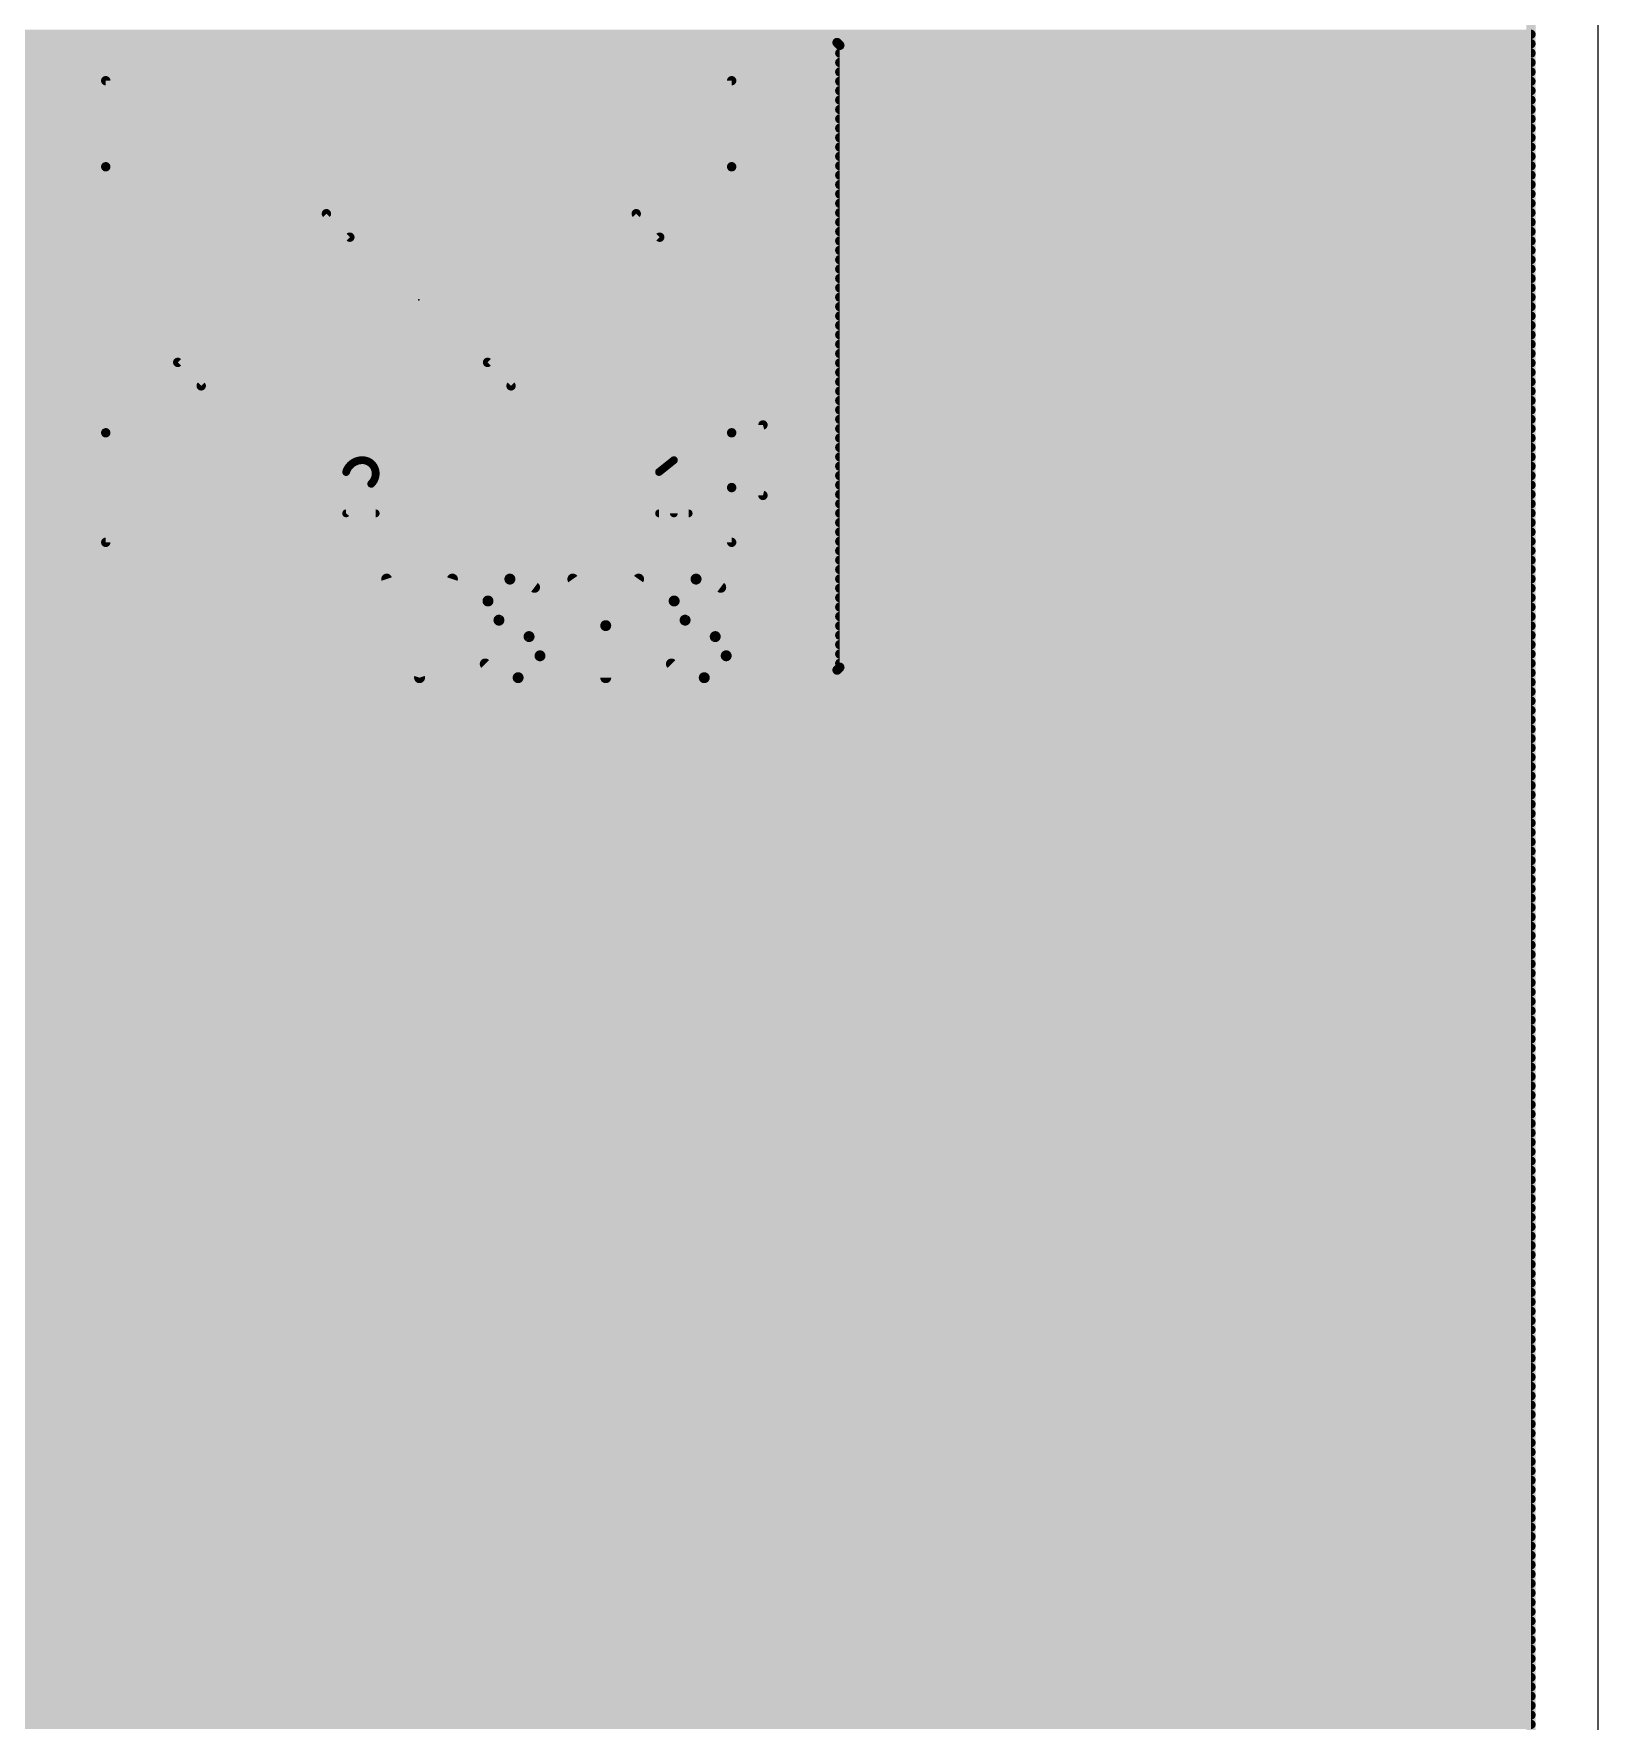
# Model space of a CAD drawing. Extents: x -14 to 106, y -12 to 107.
# Drawn here: x 79.3 to 104.7, y 59.64 to 87.03 of the extents above; entities that cross this region are included whole.
import ezdxf

# ---------------------------------------------------------------- set-up
doc = ezdxf.new("R2010")
doc.units = 0
for name, color, linetype in [('16', 132, 'CONTINUOUS'), ('17', 110, 'CONTINUOUS'), ('20', 31, 'CONTINUOUS'), ('21', 253, 'CONTINUOUS'), ('23', 53, 'CONTINUOUS'), ('25', 253, 'CONTINUOUS'), ('42', 132, 'CONTINUOUS'), ('51', 253, 'CONTINUOUS')]:
    doc.layers.add(name, color=color, linetype=linetype)

# ---------------------------------------------------------------- blocks, each defined once
blk = doc.blocks.new('RECT')
blk.add_solid([(-0.5, -0.5), (0.5, -0.5), (-0.5, 0.5), (0.5, 0.5)])
blk = doc.blocks.new('LONGP100')
at = {"const_width": 1}
blk.add_lwpolyline([(-0.5, 0), (0.5, 0)], dxfattribs=at)
at = {"const_width": 0.5}
for points in [[(-0.5, 0.25, 1), (-0.5, -0.25)], [(0.5, -0.25, 1), (0.5, 0.25)]]:
    blk.add_lwpolyline(points, format="xyb", dxfattribs=at)

msp = doc.modelspace()

# ---------------------------------------------------------------- linework, layer by layer
at = {"layer": '16'}
for points, const_width in [([(103.6066, 94.1097), (103.6066, 1.1406)], 0.1524), ([(1.0922, 87.0204), (103.6066, 87.0204)], 0.1524), ([(92.343, 86.8875), (78.6566, 86.8875)], 0.1524), ([(92.3876, 86.8429), (92.343, 86.8875)], 0.1524), ([(92.3625, 86.868), (103.6066, 86.868)], 0.1524), ([(92.3876, 76.7463), (92.3876, 86.8429)], 0.1524), ([(92.3876, 86.7156), (103.6066, 86.7156)], 0.1524), ([(92.3876, 86.5632), (103.6066, 86.5632)], 0.1524), ([(92.3876, 86.4108), (103.6066, 86.4108)], 0.1524), ([(92.3876, 86.2584), (103.6066, 86.2584)], 0.1524), ([(92.3876, 86.106), (103.6066, 86.106)], 0.1524), ([(92.3876, 85.9536), (103.6066, 85.9536)], 0.1524), ([(92.3876, 85.8012), (103.6066, 85.8012)], 0.1524), ([(92.3876, 85.6488), (103.6066, 85.6488)], 0.1524), ([(92.3876, 85.4964), (103.6066, 85.4964)], 0.1524), ([(92.3876, 85.344), (103.6066, 85.344)], 0.1524), ([(92.3876, 85.1916), (103.6066, 85.1916)], 0.1524), ([(92.3876, 85.0392), (103.6066, 85.0392)], 0.1524), ([(92.3876, 84.8868), (103.6066, 84.8868)], 0.1524), ([(92.3876, 84.7344), (103.6066, 84.7344)], 0.1524), ([(92.3876, 84.582), (103.6066, 84.582)], 0.1524), ([(92.3876, 84.4296), (103.6066, 84.4296)], 0.1524), ([(92.3876, 84.2772), (103.6066, 84.2772)], 0.1524), ([(92.3876, 84.1248), (103.6066, 84.1248)], 0.1524), ([(92.3876, 83.9724), (103.6066, 83.9724)], 0.1524), ([(92.3876, 83.82), (103.6066, 83.82)], 0.1524), ([(92.3876, 83.6676), (103.6066, 83.6676)], 0.1524), ([(92.3876, 83.5152), (103.6066, 83.5152)], 0.1524), ([(92.3876, 83.3628), (103.6066, 83.3628)], 0.1524), ([(92.3876, 83.2104), (103.6066, 83.2104)], 0.1524), ([(77.4262, 82.7119), (83.0374, 82.7119)], 1.016), ([(88.0666, 79.6819), (88.0666, 82.7119)], 1.016), ([(92.3876, 83.058), (103.6066, 83.058)], 0.1524), ([(92.3876, 82.9056), (103.6066, 82.9056)], 0.1524), ([(92.3876, 82.7532), (103.6066, 82.7532)], 0.1524), ([(92.3876, 82.6008), (103.6066, 82.6008)], 0.1524), ([(92.3876, 82.4484), (103.6066, 82.4484)], 0.1524), ([(92.3876, 82.296), (103.6066, 82.296)], 0.1524), ([(92.3876, 82.1436), (103.6066, 82.1436)], 0.1524), ([(92.3876, 81.9912), (103.6066, 81.9912)], 0.1524), ([(92.3876, 81.8388), (103.6066, 81.8388)], 0.1524), ([(92.3876, 81.6864), (103.6066, 81.6864)], 0.1524), ([(92.3876, 81.534), (103.6066, 81.534)], 0.1524), ([(92.3876, 81.3816), (103.6066, 81.3816)], 0.1524), ([(92.3876, 81.2292), (103.6066, 81.2292)], 0.1524), ([(92.3876, 81.0768), (103.6066, 81.0768)], 0.1524), ([(92.3876, 80.9244), (103.6066, 80.9244)], 0.1524), ([(92.3876, 80.772), (103.6066, 80.772)], 0.1524), ([(92.3876, 80.6196), (103.6066, 80.6196)], 0.1524), ([(92.3876, 80.4672), (103.6066, 80.4672)], 0.1524), ([(92.3876, 80.3148), (103.6066, 80.3148)], 0.1524), ([(86.7315, 78.3468), (88.0666, 79.6819)], 1.016), ([(92.3876, 80.1624), (103.6066, 80.1624)], 0.1524), ([(92.3876, 80.01), (103.6066, 80.01)], 0.1524), ([(92.3876, 79.8576), (103.6066, 79.8576)], 0.1524), ([(92.3876, 79.7052), (103.6066, 79.7052)], 0.1524), ([(92.3876, 79.5528), (103.6066, 79.5528)], 0.1524), ([(92.3876, 79.4004), (103.6066, 79.4004)], 0.1524), ([(92.3876, 79.248), (103.6066, 79.248)], 0.1524), ([(92.3876, 79.0956), (103.6066, 79.0956)], 0.1524), ([(92.3876, 78.9432), (103.6066, 78.9432)], 0.1524), ([(75.5586, 78.3468), (86.7315, 78.3468)], 1.016), ([(92.3876, 78.7908), (103.6066, 78.7908)], 0.1524), ([(92.3876, 78.6384), (103.6066, 78.6384)], 0.1524), ([(92.3876, 78.486), (103.6066, 78.486)], 0.1524), ([(92.3876, 78.3336), (103.6066, 78.3336)], 0.1524), ([(92.3876, 78.1812), (103.6066, 78.1812)], 0.1524), ([(92.3876, 78.0288), (103.6066, 78.0288)], 0.1524), ([(92.3876, 77.8764), (103.6066, 77.8764)], 0.1524), ([(92.3876, 77.724), (103.6066, 77.724)], 0.1524), ([(92.3876, 77.5716), (103.6066, 77.5716)], 0.1524), ([(92.3876, 77.4192), (103.6066, 77.4192)], 0.1524), ([(92.3876, 77.2668), (103.6066, 77.2668)], 0.1524), ([(92.3876, 77.1144), (103.6066, 77.1144)], 0.1524), ([(92.3876, 76.962), (103.6066, 76.962)], 0.1524), ([(75.7558, 76.6572), (103.6066, 76.6572)], 0.1524), ([(78.6566, 76.7017), (92.343, 76.7017)], 0.1524), ([(92.343, 76.7017), (92.3876, 76.7463)], 0.1524), ([(92.3876, 76.8096), (103.6066, 76.8096)], 0.1524), ([(75.451, 76.3524), (103.6066, 76.3524)], 0.1524), ([(75.6034, 76.5048), (103.6066, 76.5048)], 0.1524), ([(75.2986, 76.2), (103.6066, 76.2)], 0.1524), ([(74.9938, 75.8952), (103.6066, 75.8952)], 0.1524), ([(75.1462, 76.0476), (103.6066, 76.0476)], 0.1524), ([(74.689, 75.5904), (103.6066, 75.5904)], 0.1524), ([(74.8414, 75.7428), (103.6066, 75.7428)], 0.1524), ([(74.3842, 75.2856), (103.6066, 75.2856)], 0.1524), ([(74.5366, 75.438), (103.6066, 75.438)], 0.1524), ([(74.0794, 74.9808), (103.6066, 74.9808)], 0.1524), ([(74.2318, 75.1332), (103.6066, 75.1332)], 0.1524), ([(73.927, 74.8284), (103.6066, 74.8284)], 0.1524), ([(73.6222, 74.5236), (103.6066, 74.5236)], 0.1524), ([(73.7746, 74.676), (103.6066, 74.676)], 0.1524), ([(73.3174, 74.2188), (103.6066, 74.2188)], 0.1524), ([(73.4698, 74.3712), (103.6066, 74.3712)], 0.1524), ([(73.0126, 73.914), (103.6066, 73.914)], 0.1524), ([(73.165, 74.0664), (103.6066, 74.0664)], 0.1524), ([(72.7078, 73.6092), (103.6066, 73.6092)], 0.1524), ([(72.8602, 73.7616), (103.6066, 73.7616)], 0.1524), ([(72.5554, 73.4568), (103.6066, 73.4568)], 0.1524), ([(72.2506, 73.152), (103.6066, 73.152)], 0.1524), ([(72.403, 73.3044), (103.6066, 73.3044)], 0.1524), ([(71.9458, 72.8472), (103.6066, 72.8472)], 0.1524), ([(72.0982, 72.9996), (103.6066, 72.9996)], 0.1524), ([(71.641, 72.5424), (103.6066, 72.5424)], 0.1524), ([(71.7934, 72.6948), (103.6066, 72.6948)], 0.1524), ([(71.4886, 72.39), (103.6066, 72.39)], 0.1524), ([(71.1838, 72.0852), (103.6066, 72.0852)], 0.1524), ([(71.3362, 72.2376), (103.6066, 72.2376)], 0.1524), ([(70.879, 71.7804), (103.6066, 71.7804)], 0.1524), ([(71.0314, 71.9328), (103.6066, 71.9328)], 0.1524), ([(70.5742, 71.4756), (103.6066, 71.4756)], 0.1524), ([(70.7266, 71.628), (103.6066, 71.628)], 0.1524), ([(70.2694, 71.1708), (103.6066, 71.1708)], 0.1524), ([(70.4218, 71.3232), (103.6066, 71.3232)], 0.1524), ([(70.117, 71.0184), (103.6066, 71.0184)], 0.1524), ([(69.8122, 70.7136), (103.6066, 70.7136)], 0.1524), ([(69.9646, 70.866), (103.6066, 70.866)], 0.1524), ([(69.5074, 70.4088), (103.6066, 70.4088)], 0.1524), ([(69.6598, 70.5612), (103.6066, 70.5612)], 0.1524), ([(69.2026, 70.104), (103.6066, 70.104)], 0.1524), ([(69.355, 70.2564), (103.6066, 70.2564)], 0.1524), ([(68.8978, 69.7992), (103.6066, 69.7992)], 0.1524), ([(69.0502, 69.9516), (103.6066, 69.9516)], 0.1524), ([(68.7454, 69.6468), (103.6066, 69.6468)], 0.1524), ([(68.4406, 69.342), (103.6066, 69.342)], 0.1524), ([(68.593, 69.4944), (103.6066, 69.4944)], 0.1524), ([(68.1358, 69.0372), (103.6066, 69.0372)], 0.1524), ([(68.2882, 69.1896), (103.6066, 69.1896)], 0.1524), ([(67.831, 68.7324), (103.6066, 68.7324)], 0.1524), ([(67.9834, 68.8848), (103.6066, 68.8848)], 0.1524), ([(67.5262, 68.4276), (103.6066, 68.4276)], 0.1524), ([(67.6786, 68.58), (103.6066, 68.58)], 0.1524), ([(67.3738, 68.2752), (103.6066, 68.2752)], 0.1524), ([(66.3503, 67.9704), (103.6066, 67.9704)], 0.1524), ([(67.0088, 68.1228), (103.6066, 68.1228)], 0.1524), ([(66.3503, 67.818), (103.6066, 67.818)], 0.1524), ([(66.3503, 67.6656), (103.6066, 67.6656)], 0.1524), ([(66.3503, 67.5132), (103.6066, 67.5132)], 0.1524), ([(66.3503, 67.3608), (103.6066, 67.3608)], 0.1524), ([(66.3503, 67.2084), (103.6066, 67.2084)], 0.1524), ([(66.354, 67.056), (103.6066, 67.056)], 0.1524), ([(66.4171, 66.9036), (103.6066, 66.9036)], 0.1524), ([(66.4803, 66.7512), (103.6066, 66.7512)], 0.1524), ([(66.4867, 66.5988), (103.6066, 66.5988)], 0.1524), ([(66.4867, 66.4464), (103.6066, 66.4464)], 0.1524), ([(66.4867, 66.294), (103.6066, 66.294)], 0.1524), ([(66.4496, 65.9892), (103.6066, 65.9892)], 0.1524), ([(66.4867, 66.1416), (103.6066, 66.1416)], 0.1524), ([(66.3503, 65.6844), (103.6066, 65.6844)], 0.1524), ([(66.3865, 65.8368), (103.6066, 65.8368)], 0.1524), ([(66.3503, 65.532), (103.6066, 65.532)], 0.1524), ([(66.3503, 65.3796), (103.6066, 65.3796)], 0.1524), ([(66.3503, 65.2272), (103.6066, 65.2272)], 0.1524), ([(66.3503, 65.0748), (103.6066, 65.0748)], 0.1524), ([(66.3503, 64.9224), (103.6066, 64.9224)], 0.1524), ([(66.3503, 64.77), (103.6066, 64.77)], 0.1524), ([(66.3503, 64.6176), (103.6066, 64.6176)], 0.1524), ([(66.375, 64.4652), (103.6066, 64.4652)], 0.1524), ([(66.4382, 64.3128), (103.6066, 64.3128)], 0.1524), ([(66.4867, 64.1604), (103.6066, 64.1604)], 0.1524), ([(66.4867, 64.008), (103.6066, 64.008)], 0.1524), ([(66.4867, 63.8556), (103.6066, 63.8556)], 0.1524), ([(66.4867, 63.7032), (103.6066, 63.7032)], 0.1524), ([(66.4867, 63.5508), (103.6066, 63.5508)], 0.1524), ([(66.3654, 63.246), (103.6066, 63.246)], 0.1524), ([(66.4286, 63.3984), (103.6066, 63.3984)], 0.1524), ([(66.3503, 63.0936), (103.6066, 63.0936)], 0.1524), ([(66.3503, 62.9412), (103.6066, 62.9412)], 0.1524), ([(66.3503, 62.7888), (103.6066, 62.7888)], 0.1524), ([(66.3503, 62.6364), (103.6066, 62.6364)], 0.1524), ([(66.3503, 62.484), (103.6066, 62.484)], 0.1524), ([(66.3503, 62.3316), (103.6066, 62.3316)], 0.1524), ([(66.3503, 62.1792), (103.6066, 62.1792)], 0.1524), ([(66.3503, 62.0268), (103.6066, 62.0268)], 0.1524), ([(66.3961, 61.8744), (103.6066, 61.8744)], 0.1524), ([(66.4592, 61.722), (103.6066, 61.722)], 0.1524), ([(66.4867, 61.5696), (103.6066, 61.5696)], 0.1524), ([(66.4867, 61.4172), (103.6066, 61.4172)], 0.1524), ([(66.4867, 61.2648), (103.6066, 61.2648)], 0.1524), ([(66.4867, 61.1124), (103.6066, 61.1124)], 0.1524), ([(66.4075, 60.8076), (103.6066, 60.8076)], 0.1524), ([(66.4706, 60.96), (103.6066, 60.96)], 0.1524), ([(66.3503, 60.6552), (103.6066, 60.6552)], 0.1524), ([(66.3503, 60.5028), (103.6066, 60.5028)], 0.1524), ([(66.3503, 60.3504), (103.6066, 60.3504)], 0.1524), ([(66.3503, 60.198), (103.6066, 60.198)], 0.1524), ([(68.5133, 60.0456), (103.6066, 60.0456)], 0.1524), ([(68.8458, 59.8932), (103.6066, 59.8932)], 0.1524), ([(68.9982, 59.7408), (103.6066, 59.7408)], 0.1524), ([(69.1506, 59.5884), (103.6066, 59.5884)], 0.1524)]:
    msp.add_lwpolyline(points, dxfattribs=dict(at, const_width=const_width))
for points, const_width in [([(92.3699, 86.9145, 1), (92.3161, 86.8606)], 0.0762), ([(92.3625, 86.9061, 1), (92.3625, 86.8299)], 0.0762), ([(92.343, 86.8494, 1), (92.343, 86.9256)], 0.0762), ([(92.4257, 86.8429, 1), (92.3495, 86.8429)], 0.0762), ([(92.3607, 86.8159, 1), (92.4146, 86.8698)], 0.0762), ([(103.6066, 86.9823, 1), (103.6066, 87.0585)], 0.0762), ([(103.6066, 86.8299, 1), (103.6066, 86.9061)], 0.0762), ([(92.3876, 86.7537, 1), (92.3876, 86.6775)], 0.0762), ([(92.3876, 86.6013, 1), (92.3876, 86.5251)], 0.0762), ([(103.6066, 86.6775, 1), (103.6066, 86.7537)], 0.0762), ([(103.6066, 86.5251, 1), (103.6066, 86.6013)], 0.0762), ([(92.3876, 86.4489, 1), (92.3876, 86.3727)], 0.0762), ([(92.3876, 86.2965, 1), (92.3876, 86.2203)], 0.0762), ([(103.6066, 86.3727, 1), (103.6066, 86.4489)], 0.0762), ([(103.6066, 86.2203, 1), (103.6066, 86.2965)], 0.0762), ([(92.3876, 86.1441, 1), (92.3876, 86.0679)], 0.0762), ([(92.3876, 85.9917, 1), (92.3876, 85.9155)], 0.0762), ([(103.6066, 86.0679, 1), (103.6066, 86.1441)], 0.0762), ([(103.6066, 85.9155, 1), (103.6066, 85.9917)], 0.0762), ([(92.3876, 85.8393, 1), (92.3876, 85.7631)], 0.0762), ([(103.6066, 85.7631, 1), (103.6066, 85.8393)], 0.0762), ([(92.3876, 85.6869, 1), (92.3876, 85.6107)], 0.0762), ([(92.3876, 85.5345, 1), (92.3876, 85.4583)], 0.0762), ([(103.6066, 85.6107, 1), (103.6066, 85.6869)], 0.0762), ([(103.6066, 85.4583, 1), (103.6066, 85.5345)], 0.0762), ([(92.3876, 85.3821, 1), (92.3876, 85.3059)], 0.0762), ([(92.3876, 85.2297, 1), (92.3876, 85.1535)], 0.0762), ([(103.6066, 85.3059, 1), (103.6066, 85.3821)], 0.0762), ([(103.6066, 85.1535, 1), (103.6066, 85.2297)], 0.0762), ([(92.3876, 85.0773, 1), (92.3876, 85.0011)], 0.0762), ([(92.3876, 84.9249, 1), (92.3876, 84.8487)], 0.0762), ([(103.6066, 85.0011, 1), (103.6066, 85.0773)], 0.0762), ([(103.6066, 84.8487, 1), (103.6066, 84.9249)], 0.0762), ([(92.3876, 84.7725, 1), (92.3876, 84.6963)], 0.0762), ([(92.3876, 84.6201, 1), (92.3876, 84.5439)], 0.0762), ([(103.6066, 84.6963, 1), (103.6066, 84.7725)], 0.0762), ([(103.6066, 84.5439, 1), (103.6066, 84.6201)], 0.0762), ([(92.3876, 84.4677, 1), (92.3876, 84.3915)], 0.0762), ([(103.6066, 84.3915, 1), (103.6066, 84.4677)], 0.0762), ([(92.3876, 84.3153, 1), (92.3876, 84.2391)], 0.0762), ([(92.3876, 84.1629, 1), (92.3876, 84.0867)], 0.0762), ([(103.6066, 84.2391, 1), (103.6066, 84.3153)], 0.0762), ([(103.6066, 84.0867, 1), (103.6066, 84.1629)], 0.0762), ([(92.3876, 84.0105, 1), (92.3876, 83.9343)], 0.0762), ([(92.3876, 83.8581, 1), (92.3876, 83.7819)], 0.0762), ([(103.6066, 83.9343, 1), (103.6066, 84.0105)], 0.0762), ([(103.6066, 83.7819, 1), (103.6066, 83.8581)], 0.0762), ([(92.3876, 83.7057, 1), (92.3876, 83.6295)], 0.0762), ([(92.3876, 83.5533, 1), (92.3876, 83.4771)], 0.0762), ([(103.6066, 83.6295, 1), (103.6066, 83.7057)], 0.0762), ([(103.6066, 83.4771, 1), (103.6066, 83.5533)], 0.0762), ([(92.3876, 83.4009, 1), (92.3876, 83.3247)], 0.0762), ([(92.3876, 83.2485, 1), (92.3876, 83.1723)], 0.0762), ([(103.6066, 83.3247, 1), (103.6066, 83.4009)], 0.0762), ([(103.6066, 83.1723, 1), (103.6066, 83.2485)], 0.0762), ([(83.0374, 82.4579, 1), (83.0374, 82.9659)], 0.508), ([(88.3206, 82.7119, 1), (87.8126, 82.7119)], 0.508), ([(92.3876, 83.0961, 1), (92.3876, 83.0199)], 0.0762), ([(103.6066, 83.0199, 1), (103.6066, 83.0961)], 0.0762), ([(92.3876, 82.9437, 1), (92.3876, 82.8675)], 0.0762), ([(92.3876, 82.7913, 1), (92.3876, 82.7151)], 0.0762), ([(103.6066, 82.8675, 1), (103.6066, 82.9437)], 0.0762), ([(103.6066, 82.7151, 1), (103.6066, 82.7913)], 0.0762), ([(92.3876, 82.6389, 1), (92.3876, 82.5627)], 0.0762), ([(92.3876, 82.4865, 1), (92.3876, 82.4103)], 0.0762), ([(103.6066, 82.5627, 1), (103.6066, 82.6389)], 0.0762), ([(103.6066, 82.4103, 1), (103.6066, 82.4865)], 0.0762), ([(92.3876, 82.3341, 1), (92.3876, 82.2579)], 0.0762), ([(92.3876, 82.1817, 1), (92.3876, 82.1055)], 0.0762), ([(103.6066, 82.2579, 1), (103.6066, 82.3341)], 0.0762), ([(103.6066, 82.1055, 1), (103.6066, 82.1817)], 0.0762), ([(92.3876, 82.0293, 1), (92.3876, 81.9531)], 0.0762), ([(92.3876, 81.8769, 1), (92.3876, 81.8007)], 0.0762), ([(103.6066, 81.9531, 1), (103.6066, 82.0293)], 0.0762), ([(103.6066, 81.8007, 1), (103.6066, 81.8769)], 0.0762), ([(92.3876, 81.7245, 1), (92.3876, 81.6483)], 0.0762), ([(103.6066, 81.6483, 1), (103.6066, 81.7245)], 0.0762), ([(92.3876, 81.5721, 1), (92.3876, 81.4959)], 0.0762), ([(92.3876, 81.4197, 1), (92.3876, 81.3435)], 0.0762), ([(103.6066, 81.4959, 1), (103.6066, 81.5721)], 0.0762), ([(103.6066, 81.3435, 1), (103.6066, 81.4197)], 0.0762), ([(92.3876, 81.2673, 1), (92.3876, 81.1911)], 0.0762), ([(92.3876, 81.1149, 1), (92.3876, 81.0387)], 0.0762), ([(103.6066, 81.1911, 1), (103.6066, 81.2673)], 0.0762), ([(103.6066, 81.0387, 1), (103.6066, 81.1149)], 0.0762), ([(92.3876, 80.9625, 1), (92.3876, 80.8863)], 0.0762), ([(92.3876, 80.8101, 1), (92.3876, 80.7339)], 0.0762), ([(103.6066, 80.8863, 1), (103.6066, 80.9625)], 0.0762), ([(103.6066, 80.7339, 1), (103.6066, 80.8101)], 0.0762), ([(92.3876, 80.6577, 1), (92.3876, 80.5815)], 0.0762), ([(92.3876, 80.5053, 1), (92.3876, 80.4291)], 0.0762), ([(103.6066, 80.5815, 1), (103.6066, 80.6577)], 0.0762), ([(103.6066, 80.4291, 1), (103.6066, 80.5053)], 0.0762), ([(92.3876, 80.3529, 1), (92.3876, 80.2767)], 0.0762), ([(103.6066, 80.2767, 1), (103.6066, 80.3529)], 0.0762), ([(88.2462, 79.5023, 1), (87.887, 79.8615)], 0.508), ([(92.3876, 80.2005, 1), (92.3876, 80.1243)], 0.0762), ([(92.3876, 80.0481, 1), (92.3876, 79.9719)], 0.0762), ([(103.6066, 80.1243, 1), (103.6066, 80.2005)], 0.0762), ([(103.6066, 79.9719, 1), (103.6066, 80.0481)], 0.0762), ([(87.8126, 79.6819, 1), (88.3206, 79.6819)], 0.508), ([(92.3876, 79.8957, 1), (92.3876, 79.8195)], 0.0762), ([(92.3876, 79.7433, 1), (92.3876, 79.6671)], 0.0762), ([(103.6066, 79.8195, 1), (103.6066, 79.8957)], 0.0762), ([(103.6066, 79.6671, 1), (103.6066, 79.7433)], 0.0762), ([(92.3876, 79.5909, 1), (92.3876, 79.5147)], 0.0762), ([(92.3876, 79.4385, 1), (92.3876, 79.3623)], 0.0762), ([(103.6066, 79.5147, 1), (103.6066, 79.5909)], 0.0762), ([(103.6066, 79.3623, 1), (103.6066, 79.4385)], 0.0762), ([(92.3876, 79.2861, 1), (92.3876, 79.2099)], 0.0762), ([(92.3876, 79.1337, 1), (92.3876, 79.0575)], 0.0762), ([(103.6066, 79.2099, 1), (103.6066, 79.2861)], 0.0762), ([(103.6066, 79.0575, 1), (103.6066, 79.1337)], 0.0762), ([(92.3876, 78.9813, 1), (92.3876, 78.9051)], 0.0762), ([(103.6066, 78.9051, 1), (103.6066, 78.9813)], 0.0762), ([(86.5519, 78.5264, 1), (86.9111, 78.1672)], 0.508), ([(86.7315, 78.0928, 1), (86.7315, 78.6008)], 0.508), ([(92.3876, 78.8289, 1), (92.3876, 78.7527)], 0.0762), ([(92.3876, 78.6765, 1), (92.3876, 78.6003)], 0.0762), ([(103.6066, 78.7527, 1), (103.6066, 78.8289)], 0.0762), ([(103.6066, 78.6003, 1), (103.6066, 78.6765)], 0.0762), ([(92.3876, 78.5241, 1), (92.3876, 78.4479)], 0.0762), ([(92.3876, 78.3717, 1), (92.3876, 78.2955)], 0.0762), ([(103.6066, 78.4479, 1), (103.6066, 78.5241)], 0.0762), ([(103.6066, 78.2955, 1), (103.6066, 78.3717)], 0.0762), ([(92.3876, 78.2193, 1), (92.3876, 78.1431)], 0.0762), ([(92.3876, 78.0669, 1), (92.3876, 77.9907)], 0.0762), ([(103.6066, 78.1431, 1), (103.6066, 78.2193)], 0.0762), ([(103.6066, 77.9907, 1), (103.6066, 78.0669)], 0.0762), ([(92.3876, 77.9145, 1), (92.3876, 77.8383)], 0.0762), ([(92.3876, 77.7621, 1), (92.3876, 77.6859)], 0.0762), ([(103.6066, 77.8383, 1), (103.6066, 77.9145)], 0.0762), ([(103.6066, 77.6859, 1), (103.6066, 77.7621)], 0.0762), ([(92.3876, 77.6097, 1), (92.3876, 77.5335)], 0.0762), ([(103.6066, 77.5335, 1), (103.6066, 77.6097)], 0.0762), ([(92.3876, 77.4573, 1), (92.3876, 77.3811)], 0.0762), ([(92.3876, 77.3049, 1), (92.3876, 77.2287)], 0.0762), ([(103.6066, 77.3811, 1), (103.6066, 77.4573)], 0.0762), ([(103.6066, 77.2287, 1), (103.6066, 77.3049)], 0.0762), ([(92.3876, 77.1525, 1), (92.3876, 77.0763)], 0.0762), ([(92.3876, 77.0001, 1), (92.3876, 76.9239)], 0.0762), ([(103.6066, 77.0763, 1), (103.6066, 77.1525)], 0.0762), ([(103.6066, 76.9239, 1), (103.6066, 77.0001)], 0.0762), ([(92.3161, 76.7286, 1), (92.3699, 76.6747)], 0.0762), ([(92.343, 76.6636, 1), (92.343, 76.7398)], 0.0762), ([(92.3876, 76.8477, 1), (92.3876, 76.7715)], 0.0762), ([(92.3495, 76.7463, 1), (92.4257, 76.7463)], 0.0762), ([(92.4146, 76.7193, 1), (92.3607, 76.7732)], 0.0762), ([(103.6066, 76.7715, 1), (103.6066, 76.8477)], 0.0762), ([(103.6066, 76.6191, 1), (103.6066, 76.6953)], 0.0762), ([(103.6066, 76.4667, 1), (103.6066, 76.5429)], 0.0762), ([(103.6066, 76.3143, 1), (103.6066, 76.3905)], 0.0762), ([(103.6066, 76.1619, 1), (103.6066, 76.2381)], 0.0762), ([(103.6066, 76.0095, 1), (103.6066, 76.0857)], 0.0762), ([(103.6066, 75.8571, 1), (103.6066, 75.9333)], 0.0762), ([(103.6066, 75.7047, 1), (103.6066, 75.7809)], 0.0762), ([(103.6066, 75.5523, 1), (103.6066, 75.6285)], 0.0762), ([(103.6066, 75.3999, 1), (103.6066, 75.4761)], 0.0762), ([(103.6066, 75.2475, 1), (103.6066, 75.3237)], 0.0762), ([(103.6066, 75.0951, 1), (103.6066, 75.1713)], 0.0762), ([(103.6066, 74.9427, 1), (103.6066, 75.0189)], 0.0762), ([(103.6066, 74.7903, 1), (103.6066, 74.8665)], 0.0762), ([(103.6066, 74.6379, 1), (103.6066, 74.7141)], 0.0762), ([(103.6066, 74.4855, 1), (103.6066, 74.5617)], 0.0762), ([(103.6066, 74.3331, 1), (103.6066, 74.4093)], 0.0762), ([(103.6066, 74.1807, 1), (103.6066, 74.2569)], 0.0762), ([(103.6066, 74.0283, 1), (103.6066, 74.1045)], 0.0762), ([(103.6066, 73.8759, 1), (103.6066, 73.9521)], 0.0762), ([(103.6066, 73.7235, 1), (103.6066, 73.7997)], 0.0762), ([(103.6066, 73.5711, 1), (103.6066, 73.6473)], 0.0762), ([(103.6066, 73.4187, 1), (103.6066, 73.4949)], 0.0762), ([(103.6066, 73.2663, 1), (103.6066, 73.3425)], 0.0762), ([(103.6066, 73.1139, 1), (103.6066, 73.1901)], 0.0762), ([(103.6066, 72.9615, 1), (103.6066, 73.0377)], 0.0762), ([(103.6066, 72.8091, 1), (103.6066, 72.8853)], 0.0762), ([(103.6066, 72.6567, 1), (103.6066, 72.7329)], 0.0762), ([(103.6066, 72.5043, 1), (103.6066, 72.5805)], 0.0762), ([(103.6066, 72.3519, 1), (103.6066, 72.4281)], 0.0762), ([(103.6066, 72.1995, 1), (103.6066, 72.2757)], 0.0762), ([(103.6066, 72.0471, 1), (103.6066, 72.1233)], 0.0762), ([(103.6066, 71.8947, 1), (103.6066, 71.9709)], 0.0762), ([(103.6066, 71.7423, 1), (103.6066, 71.8185)], 0.0762), ([(103.6066, 71.5899, 1), (103.6066, 71.6661)], 0.0762), ([(103.6066, 71.4375, 1), (103.6066, 71.5137)], 0.0762), ([(103.6066, 71.2851, 1), (103.6066, 71.3613)], 0.0762), ([(103.6066, 71.1327, 1), (103.6066, 71.2089)], 0.0762), ([(103.6066, 70.9803, 1), (103.6066, 71.0565)], 0.0762), ([(103.6066, 70.8279, 1), (103.6066, 70.9041)], 0.0762), ([(103.6066, 70.6755, 1), (103.6066, 70.7517)], 0.0762), ([(103.6066, 70.5231, 1), (103.6066, 70.5993)], 0.0762), ([(103.6066, 70.3707, 1), (103.6066, 70.4469)], 0.0762), ([(103.6066, 70.2183, 1), (103.6066, 70.2945)], 0.0762), ([(103.6066, 70.0659, 1), (103.6066, 70.1421)], 0.0762), ([(103.6066, 69.9135, 1), (103.6066, 69.9897)], 0.0762), ([(103.6066, 69.7611, 1), (103.6066, 69.8373)], 0.0762), ([(103.6066, 69.6087, 1), (103.6066, 69.6849)], 0.0762), ([(103.6066, 69.4563, 1), (103.6066, 69.5325)], 0.0762), ([(103.6066, 69.3039, 1), (103.6066, 69.3801)], 0.0762), ([(103.6066, 69.1515, 1), (103.6066, 69.2277)], 0.0762), ([(103.6066, 68.9991, 1), (103.6066, 69.0753)], 0.0762), ([(103.6066, 68.8467, 1), (103.6066, 68.9229)], 0.0762), ([(103.6066, 68.6943, 1), (103.6066, 68.7705)], 0.0762), ([(103.6066, 68.5419, 1), (103.6066, 68.6181)], 0.0762), ([(103.6066, 68.3895, 1), (103.6066, 68.4657)], 0.0762), ([(103.6066, 68.2371, 1), (103.6066, 68.3133)], 0.0762), ([(103.6066, 68.0847, 1), (103.6066, 68.1609)], 0.0762), ([(103.6066, 67.9323, 1), (103.6066, 68.0085)], 0.0762), ([(103.6066, 67.7799, 1), (103.6066, 67.8561)], 0.0762), ([(103.6066, 67.6275, 1), (103.6066, 67.7037)], 0.0762), ([(103.6066, 67.4751, 1), (103.6066, 67.5513)], 0.0762), ([(103.6066, 67.3227, 1), (103.6066, 67.3989)], 0.0762), ([(103.6066, 67.1703, 1), (103.6066, 67.2465)], 0.0762), ([(103.6066, 67.0179, 1), (103.6066, 67.0941)], 0.0762), ([(103.6066, 66.8655, 1), (103.6066, 66.9417)], 0.0762), ([(103.6066, 66.7131, 1), (103.6066, 66.7893)], 0.0762), ([(103.6066, 66.5607, 1), (103.6066, 66.6369)], 0.0762), ([(103.6066, 66.4083, 1), (103.6066, 66.4845)], 0.0762), ([(103.6066, 66.2559, 1), (103.6066, 66.3321)], 0.0762), ([(103.6066, 66.1035, 1), (103.6066, 66.1797)], 0.0762), ([(103.6066, 65.9511, 1), (103.6066, 66.0273)], 0.0762), ([(103.6066, 65.7987, 1), (103.6066, 65.8749)], 0.0762), ([(103.6066, 65.6463, 1), (103.6066, 65.7225)], 0.0762), ([(103.6066, 65.4939, 1), (103.6066, 65.5701)], 0.0762), ([(103.6066, 65.3415, 1), (103.6066, 65.4177)], 0.0762), ([(103.6066, 65.1891, 1), (103.6066, 65.2653)], 0.0762), ([(103.6066, 65.0367, 1), (103.6066, 65.1129)], 0.0762), ([(103.6066, 64.8843, 1), (103.6066, 64.9605)], 0.0762), ([(103.6066, 64.7319, 1), (103.6066, 64.8081)], 0.0762), ([(103.6066, 64.5795, 1), (103.6066, 64.6557)], 0.0762), ([(103.6066, 64.4271, 1), (103.6066, 64.5033)], 0.0762), ([(103.6066, 64.2747, 1), (103.6066, 64.3509)], 0.0762), ([(103.6066, 64.1223, 1), (103.6066, 64.1985)], 0.0762), ([(103.6066, 63.9699, 1), (103.6066, 64.0461)], 0.0762), ([(103.6066, 63.8175, 1), (103.6066, 63.8937)], 0.0762), ([(103.6066, 63.6651, 1), (103.6066, 63.7413)], 0.0762), ([(103.6066, 63.5127, 1), (103.6066, 63.5889)], 0.0762), ([(103.6066, 63.3603, 1), (103.6066, 63.4365)], 0.0762), ([(103.6066, 63.2079, 1), (103.6066, 63.2841)], 0.0762), ([(103.6066, 63.0555, 1), (103.6066, 63.1317)], 0.0762), ([(103.6066, 62.9031, 1), (103.6066, 62.9793)], 0.0762), ([(103.6066, 62.7507, 1), (103.6066, 62.8269)], 0.0762), ([(103.6066, 62.5983, 1), (103.6066, 62.6745)], 0.0762), ([(103.6066, 62.4459, 1), (103.6066, 62.5221)], 0.0762), ([(103.6066, 62.2935, 1), (103.6066, 62.3697)], 0.0762), ([(103.6066, 62.1411, 1), (103.6066, 62.2173)], 0.0762), ([(103.6066, 61.9887, 1), (103.6066, 62.0649)], 0.0762), ([(103.6066, 61.8363, 1), (103.6066, 61.9125)], 0.0762), ([(103.6066, 61.6839, 1), (103.6066, 61.7601)], 0.0762), ([(103.6066, 61.5315, 1), (103.6066, 61.6077)], 0.0762), ([(103.6066, 61.3791, 1), (103.6066, 61.4553)], 0.0762), ([(103.6066, 61.2267, 1), (103.6066, 61.3029)], 0.0762), ([(103.6066, 61.0743, 1), (103.6066, 61.1505)], 0.0762), ([(103.6066, 60.9219, 1), (103.6066, 60.9981)], 0.0762), ([(103.6066, 60.7695, 1), (103.6066, 60.8457)], 0.0762), ([(103.6066, 60.6171, 1), (103.6066, 60.6933)], 0.0762), ([(103.6066, 60.4647, 1), (103.6066, 60.5409)], 0.0762), ([(103.6066, 60.3123, 1), (103.6066, 60.3885)], 0.0762), ([(103.6066, 60.1599, 1), (103.6066, 60.2361)], 0.0762), ([(103.6066, 60.0075, 1), (103.6066, 60.0837)], 0.0762), ([(103.6066, 59.8551, 1), (103.6066, 59.9313)], 0.0762), ([(103.6066, 59.7027, 1), (103.6066, 59.7789)], 0.0762), ([(103.6066, 59.5503, 1), (103.6066, 59.6265)], 0.0762)]:
    msp.add_lwpolyline(points, format="xyb", dxfattribs=dict(at, const_width=const_width))
at = {"layer": '20'}
msp.add_line((104.6988, 0.0489), (104.6988, 99.0989), dxfattribs=at)
at = {"layer": '21'}
for points, const_width in [([(90.632, 86.2679), (80.472, 86.2679)], 0.1524), ([(80.472, 84.8709), (80.472, 86.2679)], 0.1524), ([(90.632, 86.2679), (90.632, 84.8709)], 0.1524), ([(80.472, 80.5529), (80.472, 84.8709)], 0.1524), ([(90.632, 84.8709), (80.472, 84.8709)], 0.1524), ([(90.632, 84.8709), (90.632, 80.5529)], 0.1524), ([(80.472, 78.7749), (80.472, 80.5529)], 0.1524), ([(90.632, 80.5529), (80.472, 80.5529)], 0.1524), ([(91.14, 80.6799), (90.632, 80.5529)], 0.1524), ([(90.632, 80.5529), (90.632, 79.6639)], 0.1524), ([(91.14, 79.5369), (91.14, 80.6799)], 0.1524), ([(89.4538, 79.9165), (89.6936, 80.1084)], 0.127), ([(89.6936, 80.1084), (89.6936, 79.2448)], 0.127), ([(84.7816, 79.7246), (84.3738, 79.2448)], 0.127), ([(90.632, 79.6639), (91.14, 79.5369)], 0.1524), ([(90.632, 79.6639), (90.632, 78.7749)], 0.1524), ([(84.3738, 79.2448), (84.8535, 79.2448)], 0.127), ([(89.4538, 79.2448), (89.9335, 79.2448)], 0.127), ([(80.472, 78.7749), (90.632, 78.7749)], 0.1524)]:
    msp.add_lwpolyline(points, dxfattribs=dict(at, const_width=const_width))
for points, const_width in [([(80.472, 86.306, 1), (80.472, 86.2298)], 0.0762), ([(80.5101, 86.2679, 1), (80.4339, 86.2679)], 0.0762), ([(90.6701, 86.2679, 1), (90.5939, 86.2679)], 0.0762), ([(90.632, 86.2298, 1), (90.632, 86.306)], 0.0762), ([(80.5101, 84.8709, 1), (80.4339, 84.8709)], 0.0762), ([(80.472, 84.909, 1), (80.472, 84.8328)], 0.0762), ([(90.6701, 84.8709, 1), (90.5939, 84.8709)], 0.0762), ([(90.632, 84.8328, 1), (90.632, 84.909)], 0.0762), ([(80.4339, 84.8709, 1), (80.5101, 84.8709)], 0.0762), ([(90.5939, 84.8709, 1), (90.6701, 84.8709)], 0.0762), ([(80.5101, 80.5529, 1), (80.4339, 80.5529)], 0.0762), ([(80.472, 80.591, 1), (80.472, 80.5148)], 0.0762), ([(80.4339, 80.5529, 1), (80.5101, 80.5529)], 0.0762), ([(90.6701, 80.5529, 1), (90.5939, 80.5529)], 0.0762), ([(90.5939, 80.5529, 1), (90.6701, 80.5529)], 0.0762), ([(90.6228, 80.5899, 1), (90.6413, 80.516)], 0.0762), ([(90.632, 80.5148, 1), (90.632, 80.591)], 0.0762), ([(91.1781, 80.6799, 1), (91.1019, 80.6799)], 0.0762), ([(91.1493, 80.643, 1), (91.1308, 80.7169)], 0.0762), ([(83.0374, 79.1559, 1), (83.0374, 80.1719, 1), (83.0374, 79.1559)], 0.1524), ([(84.6376, 80.1084, 0.3252), (84.3738, 79.9165)], 0.127), ([(84.8535, 79.8925, 0.4142), (84.6376, 80.1084)], 0.127), ([(84.6376, 80.1402, 1), (84.6376, 80.0767)], 0.0635), ([(84.6376, 80.0767, 1), (84.6376, 80.1402)], 0.0635), ([(88.0666, 79.1559, 1), (88.0666, 80.1719, 1), (88.0666, 79.1559)], 0.1524), ([(89.7254, 80.1084, 1), (89.6619, 80.1084)], 0.0635), ([(89.7135, 80.0836, 1), (89.6738, 80.1332)], 0.0635), ([(84.3436, 79.9263, 1), (84.404, 79.9067)], 0.0635), ([(84.7816, 79.7246, 0.2053), (84.8535, 79.8925)], 0.127), ([(84.7597, 79.7476, 1), (84.8035, 79.7016)], 0.0635), ([(84.8058, 79.7041, 1), (84.7574, 79.7452)], 0.0635), ([(84.8853, 79.8925, 1), (84.8218, 79.8925)], 0.0635), ([(84.8218, 79.8925, 1), (84.8853, 79.8925)], 0.0635), ([(89.4339, 79.9413, 1), (89.4736, 79.8917)], 0.0635), ([(90.6701, 79.6639, 1), (90.5939, 79.6639)], 0.0762), ([(90.6413, 79.7009, 1), (90.6228, 79.627)], 0.0762), ([(90.5939, 79.6639, 1), (90.6701, 79.6639)], 0.0762), ([(91.1019, 79.5369, 1), (91.1781, 79.5369)], 0.0762), ([(91.1308, 79.5, 1), (91.1493, 79.5739)], 0.0762), ([(84.3738, 79.2766, 1), (84.3738, 79.2131)], 0.0635), ([(84.3496, 79.2654, 1), (84.398, 79.2243)], 0.0635), ([(84.8535, 79.2131, 1), (84.8535, 79.2766)], 0.0635), ([(89.4538, 79.2766, 1), (89.4538, 79.2131)], 0.0635), ([(89.6619, 79.2448, 1), (89.7254, 79.2448)], 0.0635), ([(89.9335, 79.2131, 1), (89.9335, 79.2766)], 0.0635), ([(80.472, 78.813, 1), (80.472, 78.7368)], 0.0762), ([(80.4339, 78.7749, 1), (80.5101, 78.7749)], 0.0762), ([(90.5939, 78.7749, 1), (90.6701, 78.7749)], 0.0762), ([(90.632, 78.7368, 1), (90.632, 78.813)], 0.0762)]:
    msp.add_lwpolyline(points, format="xyb", dxfattribs=dict(at, const_width=const_width))
at = {"layer": '23'}
msp.add_point((85.552, 82.7119), dxfattribs=at)
at = {"layer": '25', "const_width": 0.1778}
for points in [[(85.0322, 78.178), (85.5656, 76.5778)], [(85.5656, 76.5778), (86.099, 78.178)], [(88.0542, 78.178), (88.5876, 77.4224)], [(88.5876, 77.4224), (89.121, 78.178)], [(87.3433, 77.2446), (86.8543, 77.5113)], [(90.3653, 77.2446), (89.8764, 77.5113)], [(88.5876, 76.5778), (88.5876, 77.4224)]]:
    msp.add_lwpolyline(points, dxfattribs=at)
at = {"layer": '25'}
for points, const_width in [([(85.0743, 78.1921, 1), (84.99, 78.164)], 0.0889), ([(86.1411, 78.164, 1), (86.0568, 78.1921)], 0.0889), ([(87.0321, 78.178, 0.4142), (86.6765, 77.8224)], 0.1778), ([(87.4322, 78.0447, 0.1623), (87.0321, 78.178)], 0.1778), ([(87.0321, 78.2225, 1), (87.0321, 78.1336)], 0.0889), ([(87.0321, 78.1336, 1), (87.0321, 78.2225)], 0.0889), ([(87.4055, 78.0091, 1), (87.4589, 78.0803)], 0.0889), ([(88.0905, 78.2037, 1), (88.0179, 78.1524)], 0.0889), ([(89.1573, 78.1524, 1), (89.0847, 78.2037)], 0.0889), ([(90.0542, 78.178, 0.4142), (89.6986, 77.8224)], 0.1778), ([(90.4542, 78.0447, 0.1623), (90.0542, 78.178)], 0.1778), ([(90.0542, 78.2225, 1), (90.0542, 78.1336)], 0.0889), ([(90.0542, 78.1336, 1), (90.0542, 78.2225)], 0.0889), ([(90.4276, 78.0091, 1), (90.4809, 78.0803)], 0.0889), ([(86.6765, 77.8224, 0.2656), (86.8543, 77.5113)], 0.1778), ([(86.721, 77.8224, 1), (86.6321, 77.8224)], 0.0889), ([(86.6321, 77.8224, 1), (86.721, 77.8224)], 0.0889), ([(89.6986, 77.8224, 0.2656), (89.8764, 77.5113)], 0.1778), ([(89.743, 77.8224, 1), (89.6541, 77.8224)], 0.0889), ([(89.6541, 77.8224, 1), (89.743, 77.8224)], 0.0889), ([(86.8756, 77.5503, 1), (86.8331, 77.4723)], 0.0889), ([(86.8318, 77.473, 1), (86.8769, 77.5496)], 0.0889), ([(89.8977, 77.5503, 1), (89.8551, 77.4723)], 0.0889), ([(89.8538, 77.473, 1), (89.899, 77.5496)], 0.0889), ([(87.5211, 76.9334, 0.2656), (87.3433, 77.2446)], 0.1778), ([(87.3659, 77.2829, 1), (87.3207, 77.2063)], 0.0889), ([(87.322, 77.2056, 1), (87.3646, 77.2836)], 0.0889), ([(88.5513, 77.448, 1), (88.6239, 77.3968)], 0.0889), ([(88.6321, 77.4224, 1), (88.5432, 77.4224)], 0.0889), ([(88.5513, 77.3968, 1), (88.6239, 77.448)], 0.0889), ([(90.5431, 76.9334, 0.2656), (90.3653, 77.2446)], 0.1778), ([(90.3879, 77.2829, 1), (90.3428, 77.2063)], 0.0889), ([(90.344, 77.2056, 1), (90.3866, 77.2836)], 0.0889), ([(87.1655, 76.5778, 0.4142), (87.5211, 76.9334)], 0.1778), ([(87.5655, 76.9334, 1), (87.4766, 76.9334)], 0.0889), ([(87.4766, 76.9334, 1), (87.5655, 76.9334)], 0.0889), ([(90.1875, 76.5778, 0.4142), (90.5431, 76.9334)], 0.1778), ([(90.5876, 76.9334, 1), (90.4987, 76.9334)], 0.0889), ([(90.4987, 76.9334, 1), (90.5876, 76.9334)], 0.0889), ([(86.6321, 76.8001, 0.2), (87.1655, 76.5778)], 0.1778), ([(86.6637, 76.8314, 1), (86.6005, 76.7688)], 0.0889), ([(89.6541, 76.8001, 0.2), (90.1875, 76.5778)], 0.1778), ([(89.6857, 76.8314, 1), (89.6226, 76.7688)], 0.0889), ([(85.5234, 76.5919, 1), (85.6077, 76.5638)], 0.0889), ([(85.5234, 76.5638, 1), (85.6077, 76.5919)], 0.0889), ([(87.1655, 76.6223, 1), (87.1655, 76.5334)], 0.0889), ([(87.1655, 76.5334, 1), (87.1655, 76.6223)], 0.0889), ([(88.5432, 76.5778, 1), (88.6321, 76.5778)], 0.0889), ([(90.1875, 76.6223, 1), (90.1875, 76.5334)], 0.0889), ([(90.1875, 76.5334, 1), (90.1875, 76.6223)], 0.0889)]:
    msp.add_lwpolyline(points, format="xyb", dxfattribs=dict(at, const_width=const_width))
at = {"layer": '51'}
for points, const_width in [([(83.0374, 80.9339, 1), (83.0374, 84.4899, 1), (83.0374, 80.9339)], 0.1524), ([(88.0666, 80.9339, 1), (88.0666, 84.4899, 1), (88.0666, 80.9339)], 0.1524), ([(84.0804, 84.1359, 1), (84.0265, 84.082)], 0.0762), ([(84.0804, 84.082, 1), (84.0265, 84.1359)], 0.0762), ([(89.1096, 84.1359, 1), (89.0557, 84.082)], 0.0762), ([(89.1096, 84.082, 1), (89.0557, 84.1359)], 0.0762), ([(84.1612, 83.6202, 1), (83.9457, 83.8357)], 0.3048), ([(89.1904, 83.6202, 1), (88.9749, 83.8357)], 0.3048), ([(84.4614, 83.701, 1), (84.4075, 83.7549)], 0.0762), ([(84.4075, 83.701, 1), (84.4614, 83.7549)], 0.0762), ([(89.4906, 83.701, 1), (89.4367, 83.7549)], 0.0762), ([(89.4367, 83.701, 1), (89.4906, 83.7549)], 0.0762), ([(81.9137, 81.8037, 1), (82.1292, 81.5882)], 0.3048), ([(86.9429, 81.8037, 1), (87.1584, 81.5882)], 0.3048), ([(81.6674, 81.7229, 1), (81.6135, 81.669)], 0.0762), ([(81.6135, 81.7229, 1), (81.6674, 81.669)], 0.0762), ([(86.6966, 81.7229, 1), (86.6427, 81.669)], 0.0762), ([(86.6427, 81.7229, 1), (86.6966, 81.669)], 0.0762), ([(81.9945, 81.3419, 1), (82.0484, 81.288)], 0.0762), ([(81.9945, 81.288, 1), (82.0484, 81.3419)], 0.0762), ([(87.0237, 81.3419, 1), (87.0776, 81.288)], 0.0762), ([(87.0237, 81.288, 1), (87.0776, 81.3419)], 0.0762)]:
    msp.add_lwpolyline(points, format="xyb", dxfattribs=dict(at, const_width=const_width))
for points, const_width in [([(84.0534, 84.1089), (81.6404, 81.6959)], 0.1524), ([(84.4344, 83.7279), (84.0534, 84.1089)], 0.1524), ([(89.0826, 84.1089), (86.6696, 81.6959)], 0.1524), ([(89.4636, 83.7279), (89.0826, 84.1089)], 0.1524), ([(84.0534, 83.7279), (82.0214, 81.6959)], 0.6096), ([(89.0826, 83.7279), (87.0506, 81.6959)], 0.6096), ([(84.4344, 83.7279), (82.0214, 81.3149)], 0.1524), ([(89.4636, 83.7279), (87.0506, 81.3149)], 0.1524), ([(82.0214, 81.3149), (81.6404, 81.6959)], 0.1524), ([(87.0506, 81.3149), (86.6696, 81.6959)], 0.1524)]:
    msp.add_lwpolyline(points, dxfattribs=dict(at, const_width=const_width))

# ---------------------------------------------------------------- block references
at = {"layer": '17', "xscale": 1.9812, "yscale": 1.9812, "rotation": 270}
for p in [(83.0374, 82.7119), (83.0374, 82.7119), (88.0666, 82.7119), (88.0666, 82.7119)]:
    msp.add_blockref('LONGP100', p, dxfattribs=at)
at = {"layer": '21', "xscale": 0.762, "yscale": 3.81, "rotation": 180}
msp.add_blockref('RECT', (85.552, 82.7119), dxfattribs=at)
at = {"layer": '42', "xscale": 13.6233, "yscale": 10.0335}
msp.add_blockref('RECT', (85.4998, 81.7946), dxfattribs=at)

doc.saveas('drawing.dxf')
